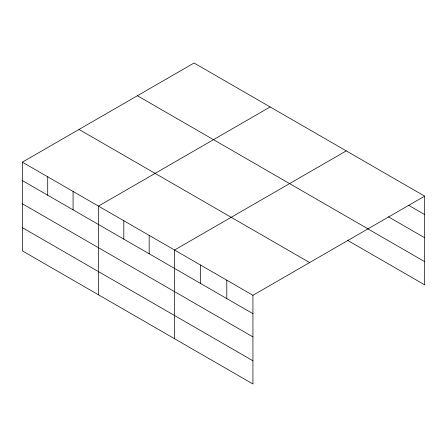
<?xml version="1.0" encoding="UTF-8"?>
<svg xmlns="http://www.w3.org/2000/svg" width="447" height="447" viewBox="0 0 447 447"><rect width="100%" height="100%" fill="white"/><g stroke="black" fill="none" stroke-linecap="round" stroke-linejoin="round"><path stroke-width="0.67" d="M22.35 162.16L252.929 295.288L252.929 383.979L22.35 250.856L22.35 162.16L194.071 63.021L424.65 196.144L424.65 284.84L347.442 240.262M270.161 106.95L98.441 206.095L98.441 294.785M346.252 150.885L174.531 250.024L174.531 338.714M252.929 295.288L424.65 196.144M408.614 205.285L424.65 214.543M388.421 216.823L424.65 237.743M137.402 95.736L367.982 228.864M367.635 228.724L424.65 261.64M79.018 129.446L309.598 262.568M22.35 180.56L252.929 313.682M22.35 203.759L252.929 336.882M22.35 227.657L252.929 360.779M226.797 280.196L226.797 298.596M200.664 265.11L200.664 283.51M149.169 235.379L149.169 253.779M123.808 220.734L123.808 239.134M73.079 191.45L73.079 209.85M47.712 176.805L47.712 195.205"/></g></svg>
